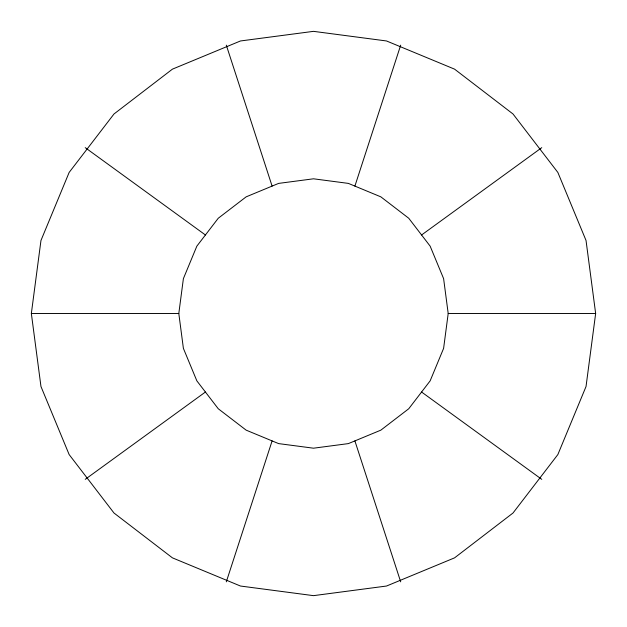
<?xml version="1.0" encoding="UTF-8"?>
<svg xmlns="http://www.w3.org/2000/svg" width="627" height="627" viewBox="0 0 627 627"><rect width="100%" height="100%" fill="white"/><g stroke="black" fill="none" stroke-linecap="round" stroke-linejoin="round"><path stroke-width="0.94" d="M31.35 313.5L40.967 240.478L69.15 172.425L113.989 113.989L172.425 69.15L240.478 40.967L313.5 31.35L386.522 40.967L454.575 69.15L513.011 113.989L557.85 172.425L586.033 240.478L595.65 313.5L586.033 386.522L557.85 454.575L513.011 513.011L454.575 557.85L386.522 586.033L313.5 595.65L240.478 586.033L172.425 557.85L113.989 513.011L69.15 454.575L40.967 386.522L31.35 313.5L178.805 313.5L183.39 278.639L196.847 246.152L218.251 218.251L246.152 196.847L278.639 183.39L313.5 178.805L348.361 183.39L380.848 196.847L408.749 218.251L430.153 246.152L443.61 278.639L448.195 313.5L443.61 348.361L430.153 380.848L408.749 408.749L380.848 430.153L348.361 443.61L313.5 448.195L278.639 443.61L246.152 430.153L218.251 408.749L196.847 380.848L183.39 348.361L178.805 313.5M226.308 581.84L272.102 440.906M354.898 186.094L400.692 45.16M85.233 479.341L205.421 392.024M421.579 234.976L541.767 147.659M448.195 313.5L595.65 313.5M85.233 147.659L205.421 234.976M421.579 392.024L541.767 479.341M226.308 45.16L272.102 186.094M354.898 440.906L400.692 581.84"/></g></svg>
